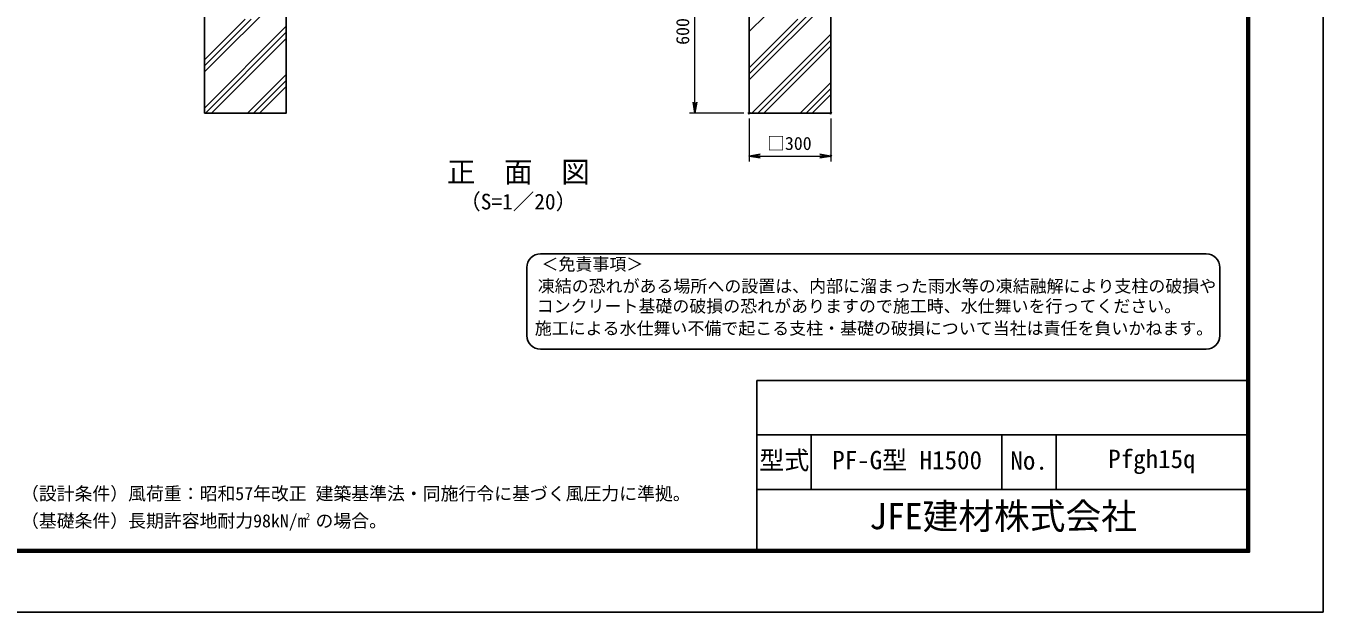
# Model space of a CAD drawing. Units: millimetres, scale not verified. Extents: x -4200 to 4200, y -2970 to 2970.
# Drawn here: x -564 to 4200, y -2970 to -819 of the extents above; entities that cross this region are included whole.
import ezdxf
from ezdxf.enums import TextEntityAlignment as Align

# ---------------------------------------------------------------- set-up
doc = ezdxf.new("R2010")
doc.units = ezdxf.units.MM
doc.header["$LTSCALE"] = 10
doc.header["$PDMODE"] = 32
doc.header["$PDSIZE"] = 5
for name, color, linetype, lineweight in [('0-1_D-DCR-HCH', 7, 'Continuous', 13), ('0-4_D-STR4', 7, 'Continuous', 25), ('0-7_D-STR-DIM', 7, 'Continuous', 13), ('0-B_D-TTL-TXT', 7, 'Continuous', 25), ('0-C_D-TTL', 7, 'Continuous', 25)]:
    doc.layers.add(name, color=color, linetype=linetype, lineweight=lineweight)
doc.layers.add('0-8_0', color=7, linetype='Continuous')
doc.layers.add('0-9_Defpoints', color=8, linetype='Continuous')
doc.styles.add('ＭＳ ゴシック', font='')
doc.styles.get('ＭＳ ゴシック').set_extended_font_data('MS Gothic')

# ---------------------------------------------------------------- blocks, each defined once
blk = doc.blocks.new('_Open')
at = {"layer": '0-8_0'}
blk.add_line((-10, 1.667), (0, 0), dxfattribs=at)
blk.add_lwpolyline([(-10, -1.667), (0, 0), (-10, 0)], dxfattribs=at)

msp = doc.modelspace()

# ---------------------------------------------------------------- linework, layer by layer
at = {"layer": '0-1_D-DCR-HCH'}
for p, q in [((91.99, -987.28), (391.99, -687.28)), ((2091.99, -994.07), (2391.99, -694.07)), ((2091.99, -1016.17), (2391.99, -716.17)), ((2091.99, -839.39), (2211.74, -719.64)), ((91.99, -965.18), (263.54, -793.63)), ((91.99, -943.09), (241.45, -793.63)), ((2091.99, -971.98), (2270.33, -793.63)), ((91.99, -1119.86), (391.99, -819.86)), ((95.32, -1138.63), (391.99, -841.96)), ((2102.11, -1138.63), (2391.99, -848.75)), ((117.42, -1138.63), (391.99, -864.06)), ((2124.21, -1138.63), (2391.99, -870.85)), ((2146.31, -1138.63), (2391.99, -892.95)), ((250, -1138.63), (391.99, -996.64)), ((272.1, -1138.63), (391.99, -1018.74)), ((294.19, -1138.63), (391.99, -1040.84)), ((2278.89, -1138.63), (2391.99, -1025.53)), ((2300.99, -1138.63), (2391.99, -1047.63)), ((2323.08, -1138.63), (2391.99, -1069.72))]:
    msp.add_line(p, q, dxfattribs=at)
at = {"layer": '0-4_D-STR4'}
for points in [[(272.24, -538.63), (391.99, -538.63), (391.99, -1138.63), (91.99, -1138.63), (91.99, -538.63)], [(2091.99, -538.63), (2091.99, -1138.63), (2391.99, -1138.63), (2391.99, -538.63)]]:
    msp.add_lwpolyline(points, dxfattribs=at)
at = {"layer": '0-7_D-STR-DIM'}
for p, q in [((1892.98, -1098.63), (1892.98, -578.63)), ((2071.99, -1138.63), (1872.98, -1138.63)), ((2091.99, -1158.63), (2091.99, -1315.95)), ((2391.99, -1158.63), (2391.99, -1315.95)), ((2131.99, -1295.95), (2351.99, -1295.95))]:
    msp.add_line(p, q, dxfattribs=at)
at = {"layer": '0-9_Defpoints'}
for p in [(2091.99, -1138.63), (2391.99, -1138.63), (2391.99, -1295.95)]:
    msp.add_point(p, dxfattribs=at)
at = {"layer": '0-B_D-TTL-TXT', "color": 2}
for p, q in [((3771.16, -1655.39), (1325.61, -1655.39)), ((1275.61, -1705.39), (1275.61, -1955.39)), ((3821.16, -1955.39), (3821.16, -1705.39)), ((1325.61, -2005.39), (3771.16, -2005.39))]:
    msp.add_line(p, q, dxfattribs=at)
for centre, start, end in [((1325.61, -1705.39), 90, 180), ((3771.16, -1705.39), 0, 90), ((1325.61, -1955.39), 180, 270), ((3771.16, -1955.39), 270, 0)]:
    msp.add_arc(centre, 50, start, end, dxfattribs=at)
at = {"layer": '0-C_D-TTL'}
for p, q in [((2120, -2120), (2120, -2740)), ((2120, -2120), (3920, -2120)), ((2120, -2320), (3920, -2320)), ((2320, -2320), (2320, -2520)), ((3020, -2320), (3020, -2520)), ((3220, -2320), (3220, -2520)), ((2120, -2520), (3920, -2520))]:
    msp.add_line(p, q, dxfattribs=at)
at = {"layer": '0-C_D-TTL', "color": 2}
msp.add_lwpolyline([(-4200, 2970), (4200, 2970), (4200, -2970), (-4200, -2970)], close=True, dxfattribs=at)
at = {"layer": '0-C_D-TTL'}
for points in [[(-3930, 2750), (3930, 2750), (3930, -2750), (-3930, -2750)], [(-3927.5, 2747.5), (3927.5, 2747.5), (3927.5, -2747.5), (-3927.5, -2747.5)], [(-3925, 2745), (3925, 2745), (3925, -2745), (-3925, -2745)], [(-3922.5, 2742.5), (3922.5, 2742.5), (3922.5, -2742.5), (-3922.5, -2742.5)], [(-3920, 2740), (3920, 2740), (3920, -2740), (-3920, -2740)]]:
    msp.add_lwpolyline(points, close=True, dxfattribs=at)

# ---------------------------------------------------------------- block references
at = {"layer": '0-7_D-STR-DIM', "xscale": 4, "yscale": 4}
for p, rotation in [((1892.98, -1138.63), 270), ((2091.99, -1295.95), 180)]:
    msp.add_blockref('_Open', p, dxfattribs=dict(at, rotation=rotation))
msp.add_blockref('_Open', (2391.99, -1295.95), dxfattribs=at)

# ---------------------------------------------------------------- texts
at = {"layer": '0-7_D-STR-DIM', "style": 'ＭＳ ゴシック'}
msp.add_text('600', height=48.09, rotation=90, dxfattribs=at).set_placement((1886.23, -887.88), align=Align.BOTTOM_LEFT)
msp.add_text('□300', height=48.09, dxfattribs=at).set_placement((2157.84, -1288.19), align=Align.BOTTOM_LEFT)
at = {"layer": '0-B_D-TTL-TXT', "style": 'ＭＳ ゴシック'}
for s, height, p in [('正\u3000面\u3000図', 76.98, (982.09, -1416.31)), ('（S=1／20）', 57.7, (1027.57, -1509.5)), ('＜免責事項＞ \u3000\u3000', 45.67, (1329.31, -1729.57)), ('凍結の恐れがある場所への設置は、内部に溜まった雨水等の凍結融解により支柱の破損や', 45.67, (1315.79, -1810.06)), ('コンクリート基礎の破損の恐れがありますので施工時、水仕舞いを行ってください。', 45.67, (1311.68, -1883.49)), ('施工による水仕舞い不備で起こる支柱・基礎の破損について当社は責任を負いかねます。 ', 45.67, (1304.69, -1964.98)), ('型式', 67.38, (2129.04, -2466.53)), ('PF-G型 H1500', 67.38, (2397.11, -2466)), ('No.', 67.38, (3051.78, -2467.6)), ('Pfgh15q', 67.38, (3410.81, -2461.73)), ('（設計条件）風荷重：昭和57年改正 建築基準法・同施行令に基づく風圧力に準拠。', 48.09, (-582.45, -2573.6)), ('JFE建材株式会社', 96.19, (2532.69, -2694.95)), ('（基礎条件）長期許容地耐力98kN/m の場合。', 48.09, (-582.45, -2673.6)), ('2', 24.05, (463.02, -2637.79))]:
    msp.add_text(s, height=height, dxfattribs=at).set_placement(p, align=Align.BOTTOM_LEFT)

doc.saveas('drawing.dxf')
